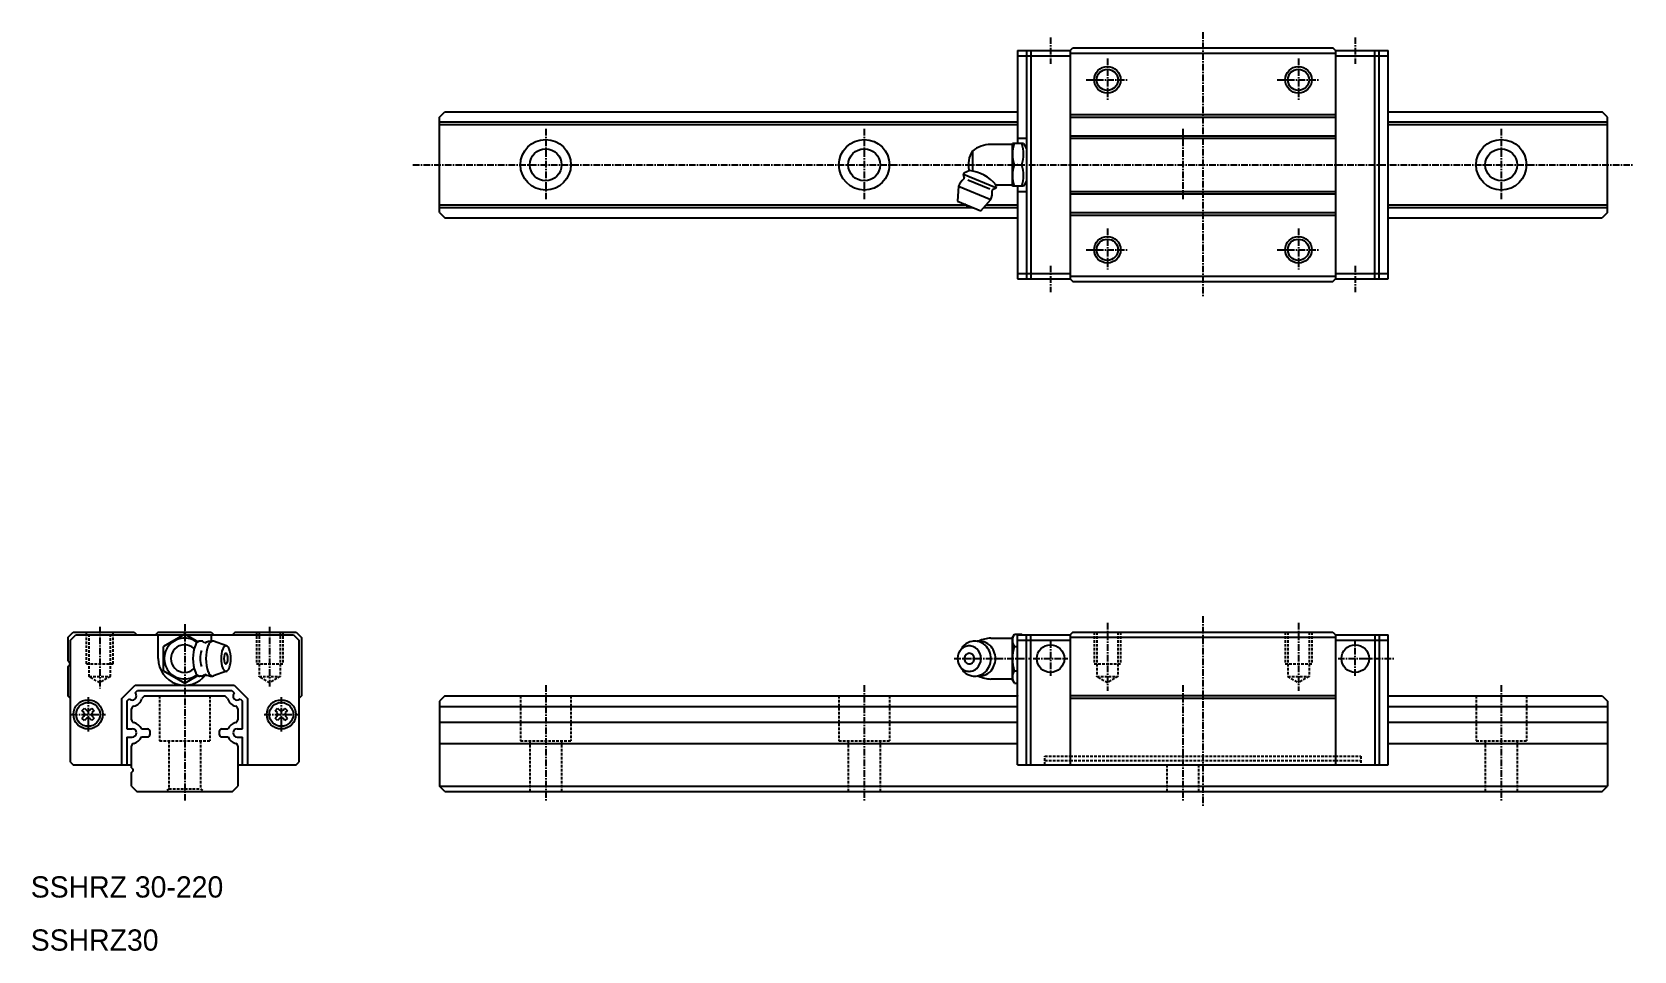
# Model space of a CAD drawing. Extents: x 10 to 312, y 10 to 183.
import ezdxf

# ---------------------------------------------------------------- set-up
doc = ezdxf.new("R2010")
doc.units = 0
doc.linetypes.add('CENTER', pattern=[2, 1.25, -0.25, 0.25, -0.25])
doc.linetypes.add('DASHED', pattern=[0.75, 0.5, -0.25])
doc.layers.get('0').update_dxf_attribs({"linetype": 'CONTINUOUS'})
doc.layers.add('CENTER', color=1, linetype='CENTER')

msp = doc.modelspace()

# ---------------------------------------------------------------- linework, layer by layer
at = {"color": 7, "linetype": 'CONTINUOUS'}
for p, q in [((195.9, 179.5), (195.9, 162)), ((195.9, 179.5), (205.8, 179.5)), ((195.9, 178.5), (205.8, 178.5)), ((197.6, 179.5), (197.6, 136.5)), ((198.4, 179.5), (198.4, 136.5)), ((205.8, 179.5), (206.3, 180)), ((205.8, 179.5), (205.8, 136.5)), ((205.8, 179), (255.8, 179)), ((206.3, 180), (255.3, 180)), ((255.8, 179.5), (255.3, 180)), ((255.8, 179.5), (265.7, 179.5)), ((255.8, 179.5), (255.8, 136.5)), ((255.8, 178.5), (265.7, 178.5)), ((263.2, 136.5), (263.2, 179.5)), ((264, 136.5), (264, 179.5)), ((265.7, 136.5), (265.7, 179.5)), ((87, 167), (88, 168)), ((87, 149), (87, 167)), ((87, 166.07), (195.9, 166.07)), ((88, 168), (195.9, 168)), ((205.8, 167.47), (255.8, 167.47)), ((205.8, 167), (255.8, 167)), ((265.7, 168), (306, 168)), ((265.7, 166.07), (307, 166.07)), ((307, 167), (306, 168)), ((307, 149), (307, 167)), ((87, 165.57), (195.9, 165.57)), ((195.9, 163), (197.6, 163)), ((205.8, 163.47), (255.8, 163.47)), ((205.8, 163), (255.8, 163)), ((265.7, 165.57), (307, 165.57)), ((187.4, 160.6), (187.4, 156.82)), ((194.84, 161.85), (190.84, 161.85)), ((194.93, 162), (194.84, 161.85)), ((194.84, 161.85), (194.84, 154.15)), ((197.02, 162), (194.93, 162)), ((197.02, 162), (197.6, 161)), ((195.28, 158), (196.68, 158)), ((184.77, 154), (184.57, 151.16)), ((184.77, 154), (190.87, 151.47)), ((185.78, 156.44), (185.63, 156.07)), ((185.63, 156.07), (185.84, 155.56)), ((185.71, 156.26), (191.8, 153.73)), ((186.9, 156.91), (185.78, 156.44)), ((186.49, 155.17), (190.64, 153.46)), ((191.7, 154.36), (191.88, 153.92)), ((191.88, 153.92), (191.73, 153.55)), ((194.84, 154.15), (191.88, 154.15)), ((194.84, 154.15), (194.93, 154)), ((197.02, 154), (194.93, 154)), ((195.9, 154), (195.9, 136.5)), ((197.6, 155), (197.02, 154)), ((184.57, 151.16), (189, 149.32)), ((189, 149.32), (190.87, 151.47)), ((191.73, 153.55), (191.22, 153.34)), ((195.9, 153), (197.6, 153)), ((205.8, 153), (255.8, 153)), ((205.8, 152.53), (255.8, 152.53)), ((87, 150.43), (186.32, 150.43)), ((87, 149.93), (187.53, 149.93)), ((87, 149), (88, 148)), ((88, 148), (195.9, 148)), ((189.53, 149.93), (195.9, 149.93)), ((189.97, 150.43), (195.9, 150.43)), ((205.8, 149), (255.8, 149)), ((205.8, 148.53), (255.8, 148.53)), ((265.7, 150.43), (307, 150.43)), ((265.7, 149.93), (307, 149.93)), ((265.7, 148), (306, 148)), ((307, 149), (306, 148)), ((195.9, 137.5), (205.8, 137.5)), ((195.9, 136.5), (205.8, 136.5)), ((205.8, 137), (255.8, 137)), ((205.8, 136.5), (206.3, 136)), ((206.3, 136), (255.3, 136)), ((255.3, 136), (255.8, 136.5)), ((255.8, 137.5), (265.7, 137.5)), ((255.8, 136.5), (265.7, 136.5)), ((17, 69), (18, 70)), ((17.5, 68.5), (18.5, 69.5)), ((18, 70), (29.5, 70)), ((18.5, 69.5), (38.79, 69.5)), ((29.5, 70), (30, 69.5)), ((34, 70), (33.5, 69.5)), ((34, 70), (44, 70)), ((34, 65), (34, 69.5)), ((39, 69.62), (35, 67.31)), ((41.49, 68.18), (39, 69.62)), ((39.21, 69.5), (59.5, 69.5)), ((44, 70), (44.5, 69.5)), ((44, 69.5), (44, 68.29)), ((48.5, 70), (48, 69.5)), ((48.5, 70), (60, 70)), ((59.5, 69.5), (60.5, 68.5)), ((60, 70), (61, 69)), ((194.84, 68.85), (195.28, 69.6)), ((195.28, 69.6), (196.68, 69.6)), ((195.9, 45), (195.9, 69.5)), ((195.9, 69.5), (205.8, 69.5)), ((196.73, 69.5), (196.68, 69.6)), ((197.6, 45), (197.6, 69.5)), ((198.4, 45), (198.4, 69.5)), ((206.3, 70), (205.8, 69.5)), ((205.8, 69.5), (205.8, 45)), ((206.3, 70), (255.3, 70)), ((255.3, 70), (255.8, 69.5)), ((255.8, 69.5), (265.7, 69.5)), ((255.8, 69.5), (255.8, 45)), ((263.2, 69.5), (263.2, 45)), ((264, 69.5), (264, 45)), ((265.7, 45), (265.7, 69.5)), ((17, 69), (17, 64.57)), ((17.5, 45.5), (17.5, 68.5)), ((35, 65), (35, 67.31)), ((42.19, 68.3), (41.82, 68.3)), ((46.89, 67.38), (44.44, 68.27)), ((60.5, 68.5), (60.5, 45.5)), ((61, 69), (61, 58)), ((185, 66.42), (185.37, 66.96)), ((190.84, 68.85), (194.84, 68.85)), ((194.84, 68.85), (194.84, 61.15)), ((195.28, 67.3), (195.9, 67.3)), ((195.9, 68.5), (205.8, 68.5)), ((255.8, 69), (205.8, 69)), ((255.8, 68.5), (265.7, 68.5)), ((17, 64.57), (17.28, 64.28)), ((17, 63.43), (17.28, 63.72)), ((17, 63.43), (17, 58)), ((35, 62.69), (35, 65)), ((185.37, 63.04), (185, 63.58)), ((35, 62.69), (39, 60.38)), ((39, 60.38), (41.49, 61.82)), ((42.19, 61.7), (41.82, 61.7)), ((46.89, 62.62), (44.44, 61.73)), ((185.37, 63.04), (185.38, 63.02)), ((194.84, 61.15), (190.84, 61.15)), ((195.28, 60.4), (194.84, 61.15)), ((195.28, 62.7), (195.9, 62.7)), ((195.28, 60.4), (195.9, 60.4)), ((17.5, 57.5), (17, 58)), ((27.1, 57.42), (29.68, 60)), ((27.1, 57.42), (27.1, 45)), ((28.1, 57.01), (28.53, 57.44)), ((29.66, 58.57), (30.09, 59)), ((29.68, 60), (48.32, 60)), ((30.09, 59), (47.91, 59)), ((31.43, 58), (30.93, 57.5)), ((31.43, 58), (46.57, 58)), ((47.07, 57.5), (46.57, 58)), ((47.91, 59), (48.34, 58.57)), ((48.32, 60), (50.9, 57.42)), ((49.47, 57.44), (49.9, 57.01)), ((50.9, 45), (50.9, 57.42)), ((61, 58), (60.5, 57.5)), ((88, 58), (87, 57)), ((88, 58), (195.9, 58)), ((255.8, 58), (205.8, 58)), ((255.8, 57.5), (205.8, 57.5)), ((265.7, 58), (306, 58)), ((306, 58), (307, 57)), ((19.64, 55.19), (20.11, 55.66)), ((19.64, 55.19), (20, 54.82)), ((20.11, 55.66), (20.48, 55.3)), ((21.12, 55.3), (21.49, 55.66)), ((21.49, 55.66), (21.96, 55.19)), ((21.6, 54.82), (21.96, 55.19)), ((28.1, 57.01), (28.1, 51.8)), ((29, 53.45), (29, 55.55)), ((49, 55.55), (49, 53.45)), ((49.9, 51.8), (49.9, 57.01)), ((56.04, 55.19), (56.51, 55.66)), ((56.04, 55.19), (56.4, 54.82)), ((56.51, 55.66), (56.88, 55.3)), ((57.52, 55.3), (57.89, 55.66)), ((57.89, 55.66), (58.36, 55.19)), ((58, 54.82), (58.36, 55.19)), ((87, 57), (87, 41)), ((87, 55.99), (195.9, 55.99)), ((265.7, 55.99), (307, 55.99)), ((307, 57), (307, 41)), ((20, 54.18), (19.64, 53.81)), ((20.11, 53.34), (19.64, 53.81)), ((20.48, 53.7), (20.11, 53.34)), ((21.49, 53.34), (21.12, 53.7)), ((21.96, 53.81), (21.49, 53.34)), ((21.96, 53.81), (21.6, 54.18)), ((28.1, 51.8), (29.1, 51.8)), ((30.84, 51.75), (32, 51.75)), ((46, 51.75), (47.16, 51.75)), ((48.9, 51.8), (49.9, 51.8)), ((56.4, 54.18), (56.04, 53.81)), ((56.51, 53.34), (56.04, 53.81)), ((56.88, 53.7), (56.51, 53.34)), ((57.89, 53.34), (57.52, 53.7)), ((58.36, 53.81), (57.89, 53.34)), ((58.36, 53.81), (58, 54.18)), ((87, 53.01), (195.9, 53.01)), ((265.7, 53.01), (307, 53.01)), ((28.1, 50.2), (29.1, 50.2)), ((28.1, 50.2), (28.1, 45)), ((29, 44.42), (29, 48.55)), ((30.84, 50.25), (32, 50.25)), ((32.5, 50.75), (32.5, 51.25)), ((45.5, 51.25), (45.5, 50.75)), ((46, 50.25), (47.16, 50.25)), ((48.9, 50.2), (49.9, 50.2)), ((49, 48.55), (49, 41)), ((49.9, 45), (49.9, 50.2)), ((87, 48.99), (195.9, 48.99)), ((265.7, 48.99), (307, 48.99)), ((17.5, 45.5), (18, 45)), ((60, 45), (60.5, 45.5)), ((18, 45), (29, 45)), ((29, 44.42), (29.21, 44.21)), ((29, 43.58), (29.21, 43.79)), ((29, 41), (29, 43.58)), ((49, 45), (60, 45)), ((195.9, 45), (265.7, 45)), ((29, 41), (30, 40)), ((30, 40), (48, 40)), ((48, 40), (49, 41)), ((87, 41), (307, 41)), ((88, 40), (87, 41)), ((88, 40), (306, 40)), ((306, 40), (307, 41))]:
    msp.add_line(p, q, dxfattribs=at)
at = {"color": 3, "linetype": 'DASHED'}
for p, q in [((20.5, 64), (20.5, 70)), ((21, 61.6), (21, 70)), ((25, 61.6), (25, 70)), ((25.5, 64), (25.5, 70)), ((52.5, 70), (52.5, 64)), ((53, 70), (53, 61.6)), ((57, 70), (57, 61.6)), ((57.5, 70), (57.5, 64)), ((210.3, 70), (210.3, 64)), ((210.8, 70), (210.8, 61.6)), ((214.8, 70), (214.8, 61.6)), ((215.3, 70), (215.3, 64)), ((246.3, 70), (246.3, 64)), ((246.8, 70), (246.8, 61.6)), ((250.8, 70), (250.8, 61.6)), ((251.3, 70), (251.3, 64)), ((20.5, 64), (25.5, 64)), ((52.5, 64), (57.5, 64)), ((210.3, 64), (215.3, 64)), ((246.3, 64), (251.3, 64)), ((21, 61.6), (25, 61.6)), ((23, 60.45), (21, 61.6)), ((25, 61.6), (23, 60.45)), ((53, 61.6), (57, 61.6)), ((55, 60.45), (53, 61.6)), ((57, 61.6), (55, 60.45)), ((210.8, 61.6), (214.8, 61.6)), ((212.8, 60.45), (210.8, 61.6)), ((214.8, 61.6), (212.8, 60.45)), ((246.8, 61.6), (250.8, 61.6)), ((246.8, 61.6), (248.8, 60.45)), ((250.8, 61.6), (248.8, 60.45)), ((34.25, 58), (34.25, 49.5)), ((43.75, 58), (43.75, 49.5)), ((102.25, 58), (102.25, 49.5)), ((111.75, 58), (111.75, 49.5)), ((162.25, 58), (162.25, 49.5)), ((171.75, 58), (171.75, 49.5)), ((282.25, 58), (282.25, 49.5)), ((291.75, 58), (291.75, 49.5)), ((34.25, 49.5), (43.75, 49.5)), ((36, 49.5), (36, 40.5)), ((42, 49.5), (42, 40.5)), ((102.25, 49.5), (111.75, 49.5)), ((104, 49.5), (104, 40)), ((110, 49.5), (110, 40)), ((162.25, 49.5), (171.75, 49.5)), ((164, 49.5), (164, 40)), ((170, 49.5), (170, 40)), ((282.25, 49.5), (291.75, 49.5)), ((284, 49.5), (284, 40)), ((290, 49.5), (290, 40)), ((201.05, 46.6), (205.8, 46.6)), ((201.05, 45), (201.05, 46.6)), ((201.05, 45.8), (205.8, 45.8)), ((205.8, 46.6), (255.8, 46.6)), ((205.8, 45.8), (255.8, 45.8)), ((255.8, 46.6), (260.55, 46.6)), ((255.8, 45.8), (260.55, 45.8)), ((260.55, 46.6), (260.55, 45)), ((224, 45), (224, 40)), ((230, 45), (230, 40)), ((36, 40.5), (35.5, 40)), ((36, 40.5), (42, 40.5)), ((42, 40.5), (42.5, 40))]:
    msp.add_line(p, q, dxfattribs=at)
at = {"color": 3, "linetype": 'CONTINUOUS'}
for centre in [(212.8, 174), (248.8, 174), (212.8, 142), (248.8, 142)]:
    msp.add_circle(centre, 2.5, dxfattribs=at)
at = {"color": 7, "linetype": 'CONTINUOUS'}
for centre, radius in [((212.8, 174), 2), ((248.8, 174), 2), ((107, 158), 4.75), ((107, 158), 3), ((167, 158), 4.75), ((167, 158), 3), ((287, 158), 4.75), ((287, 158), 3), ((212.8, 142), 2), ((248.8, 142), 2), ((202.1, 65), 2.6), ((259.5, 65), 2.6), ((20.8, 54.5), 2.75), ((20.8, 54.5), 2.25), ((57.2, 54.5), 2.75), ((57.2, 54.5), 2.25)]:
    msp.add_circle(centre, radius, dxfattribs=at)
for centre, radius, start, end in [((191.32, 158), 4.7, 146.4138, 193.1788), ((191.07, 155.85), 6, 92.1789, 127.7261), ((200.88, 160), 5.95, 160.3465, 199.6535), ((191.08, 160), 5.95, 340.3465, 19.6535), ((185.77, 148.99), 8, 40.1892, 83.034), ((200.88, 156), 5.95, 160.3465, 199.6535), ((191.08, 156), 5.95, 340.3465, 19.6535), ((187.82, 152.73), 3.3, 128.1639, 157.4998), ((185.66, 155.49), 0.2, 308.1641, 22.5004), ((187.82, 152.73), 3.3, 337.5, 6.836), ((191.29, 153.15), 0.2, 112.4996, 186.8355), ((187.95, 153.05), 3.2, 229.29, 265.71), ((197.01, 68.45), 2.08, 146.4718, 213.5286), ((39, 65), 3.85, 52.5077, 307.4921), ((39, 65), 2.6, 46.6213, 313.3788), ((47.87, 65), 7.31, 159.7619, 200.2379), ((42.32, 67.05), 1.4, 121.1003, 160.1439), ((41.82, 67.8), 0.505, 90.9032, 115.752), ((47.24, 65), 5.31, 163.6264, 196.3729), ((42.19, 67.8), 0.505, 64.248, 90.9029), ((41.69, 67.05), 1.4, 39.4278, 58.8997), ((44.27, 65), 3.3, 90, 117.0545), ((50.31, 65), 7.31, 159.7619, 200.2379), ((44.77, 67.05), 1.4, 121.1003, 160.1439), ((44.27, 67.8), 0.505, 68.6875, 115.752), ((51.15, 65), 5.31, 159.7307, 200.2693), ((47.13, 66.49), 1.02, 121.0514, 160.104), ((46.76, 67.03), 0.368, 64.287, 115.7129), ((46.4, 66.49), 1.02, 19.896, 58.9485), ((42.37, 65), 5.31, 339.7307, 20.2693), ((187.1, 65), 2.53, 133.386, 226.6139), ((186.81, 65.26), 2.15, 101.0363, 132.5263), ((188.25, 65), 3.48, 133.386, 145.8067), ((187.85, 65.35), 2.95, 101.0363, 132.5263), ((186.79, 65.35), 2.05, 79.1808, 100.8192), ((186.76, 65.26), 2.15, 47.4736, 78.9636), ((187.82, 65.48), 2.82, 90, 100.8192), ((187.82, 65.48), 2.82, 79.1808, 90), ((186.47, 65), 2.53, 313.386, 46.6139), ((188.68, 65.48), 2.82, 90, 98.7658), ((187.78, 65.35), 2.95, 47.4737, 78.9637), ((191.07, 62.85), 6, 92.1777, 114.8938), ((188.68, 65.48), 2.82, 79.1808, 90), ((188.64, 65.35), 2.95, 47.4737, 78.9637), ((187.39, 65), 3.48, 313.386, 46.6139), ((188.25, 65), 3.48, 313.386, 46.6139), ((202.74, 65), 7.81, 162.8691, 197.1308), ((17, 64), 0.4, 0, 45.0002), ((17, 64), 0.4, 314.9998, 0), ((39, 65), 5, 180, 322.6126), ((48.59, 65), 2.22, 159.7738, 200.2262), ((46.91, 65.62), 0.423, 121.1185, 160.1588), ((46.91, 64.38), 0.423, 199.8412, 238.8814), ((46.76, 65.85), 0.153, 64.2337, 115.7663), ((46.76, 64.15), 0.153, 244.2337, 295.7663), ((46.61, 65.62), 0.423, 19.8412, 58.8814), ((46.61, 64.38), 0.423, 301.1185, 340.1588), ((44.93, 65), 2.22, 339.7738, 20.2262), ((186.92, 65), 1.05, 133.386, 226.6139), ((186.8, 65.11), 0.895, 101.0362, 132.5262), ((186.8, 64.89), 0.895, 227.4736, 258.9636), ((186.79, 65.15), 0.855, 79.1807, 100.8191), ((186.79, 64.85), 0.855, 259.1807, 280.8191), ((186.77, 65.11), 0.895, 47.4736, 78.9636), ((186.77, 64.89), 0.895, 281.0363, 312.5262), ((186.66, 65), 1.05, 313.386, 46.6139), ((42.32, 62.95), 1.4, 199.8561, 238.8996), ((41.82, 62.2), 0.505, 244.2479, 270.3932), ((42.19, 62.2), 0.505, 270.3929, 295.752), ((41.69, 62.95), 1.4, 301.1003, 320.5701), ((44.27, 65), 3.3, 242.9455, 270), ((44.77, 62.95), 1.4, 199.8561, 238.8996), ((44.27, 62.2), 0.505, 244.2479, 289.9356), ((47.13, 63.51), 1.02, 199.896, 238.9485), ((46.76, 62.97), 0.368, 244.287, 295.7129), ((46.4, 63.51), 1.02, 301.0514, 340.104), ((186.81, 64.74), 2.15, 227.4736, 258.9636), ((188.25, 65), 3.48, 214.653, 226.6139), ((187.85, 64.65), 2.95, 227.4737, 258.9637), ((186.79, 64.65), 2.05, 259.1808, 280.8192), ((186.76, 64.74), 2.15, 281.0363, 312.5263), ((187.82, 64.52), 2.82, 259.1808, 280.8192), ((188.68, 64.52), 2.82, 261.2379, 280.8192), ((187.78, 64.65), 2.95, 281.0363, 312.5263), ((191.07, 67.15), 6, 245.1062, 267.8223), ((188.64, 64.65), 2.95, 281.0363, 312.5263), ((197.01, 61.55), 2.08, 146.4713, 213.5276), ((29.1, 58), 0.8, 224.7076, 0), ((28.93, 58.07), 2.08, 282.7762, 344.1539), ((29.1, 58), 0.8, 0, 45.2923), ((49.07, 58.07), 2.08, 195.8461, 257.2238), ((48.9, 58), 0.8, 134.7077, 180), ((48.9, 58), 0.8, 180, 315.2925), ((19.69, 54.5), 0.45, 314.9998, 45.0002), ((20.8, 55.61), 0.45, 225.0002, 314.9998), ((21.91, 54.5), 0.45, 134.9998, 225.0002), ((29.5, 55.55), 0.5, 102.7763, 180), ((48.5, 55.55), 0.5, 0, 77.2237), ((56.09, 54.5), 0.45, 314.9998, 45.0002), ((57.2, 55.61), 0.45, 225.0002, 314.9998), ((58.31, 54.5), 0.45, 134.9998, 225.0002), ((20.8, 53.39), 0.45, 45.0002, 134.9998), ((29.5, 53.45), 0.5, 180, 257.2237), ((29.1, 51), 0.8, 0, 90), ((28.93, 50.93), 2.08, 23.1459, 77.2238), ((32, 51.25), 0.5, 0, 90), ((46, 51.25), 0.5, 90, 180), ((49.07, 50.93), 2.08, 102.7762, 156.8541), ((48.9, 51), 0.8, 90, 180), ((48.5, 53.45), 0.5, 282.7763, 0), ((57.2, 53.39), 0.45, 45.0002, 134.9998), ((29.5, 48.55), 0.5, 102.7763, 180), ((29.1, 51), 0.8, 270, 0), ((28.93, 51.07), 2.08, 282.7762, 336.8541), ((32, 50.75), 0.5, 270, 0), ((46, 50.75), 0.5, 180, 270), ((49.07, 51.07), 2.08, 203.1459, 257.2238), ((48.9, 51), 0.8, 180, 270), ((48.5, 48.55), 0.5, 0, 77.2237), ((29, 44), 0.3, 0, 44.9996), ((29, 44), 0.3, 315.0004, 0)]:
    msp.add_arc(centre, radius, start, end, dxfattribs=at)
for p in [(195.9, 158), (265.7, 158), (39, 70), (195.9, 58), (265.7, 58), (39, 40)]:
    msp.add_point(p, dxfattribs=at)
at = {"layer": 'CENTER', "color": 1, "linetype": 'CENTER'}
for p, q in [((202.1, 182), (202.1, 177)), ((230.8, 183), (230.8, 133)), ((259.5, 182), (259.5, 177)), ((212.8, 178), (212.8, 170)), ((248.8, 178), (248.8, 170)), ((208.8, 174), (216.8, 174)), ((244.8, 174), (252.8, 174)), ((107, 164.75), (107, 151.25)), ((167, 164.75), (167, 151.25)), ((227, 164.75), (227, 151.25)), ((287, 164.75), (287, 151.25)), ((82, 158), (312, 158)), ((212.8, 146), (212.8, 138)), ((248.8, 146), (248.8, 138)), ((208.8, 142), (216.8, 142)), ((244.8, 142), (252.8, 142)), ((202.1, 139), (202.1, 134)), ((259.5, 139), (259.5, 134)), ((230.8, 73), (230.8, 37)), ((23, 71), (23, 59.36)), ((39, 71.5), (39, 38)), ((55, 71), (55, 59.54)), ((212.8, 71.72), (212.8, 58.91)), ((248.8, 71.72), (248.8, 58.91)), ((202.1, 68.25), (202.1, 61.75)), ((259.5, 61.75), (259.5, 68.25)), ((183.93, 65), (198.4, 65)), ((198.85, 65), (205.35, 65)), ((256.25, 65), (262.75, 65)), ((261, 65), (267, 65)), ((20.8, 57.75), (20.8, 51.25)), ((57.2, 57.75), (57.2, 51.25)), ((107, 60), (107, 38)), ((167, 60), (167, 38)), ((227, 60), (227, 38)), ((287, 60), (287, 38)), ((17.55, 54.5), (24.05, 54.5)), ((53.95, 54.5), (60.45, 54.5))]:
    msp.add_line(p, q, dxfattribs=at)

# ---------------------------------------------------------------- texts
at = {"color": 7, "linetype": 'CONTINUOUS'}
for s, p in [('SSHRZ 30-220', (10, 20)), ('SSHRZ30', (10, 10))]:
    msp.add_text(s, height=4, dxfattribs=at).set_placement(p)

doc.saveas('drawing.dxf')
